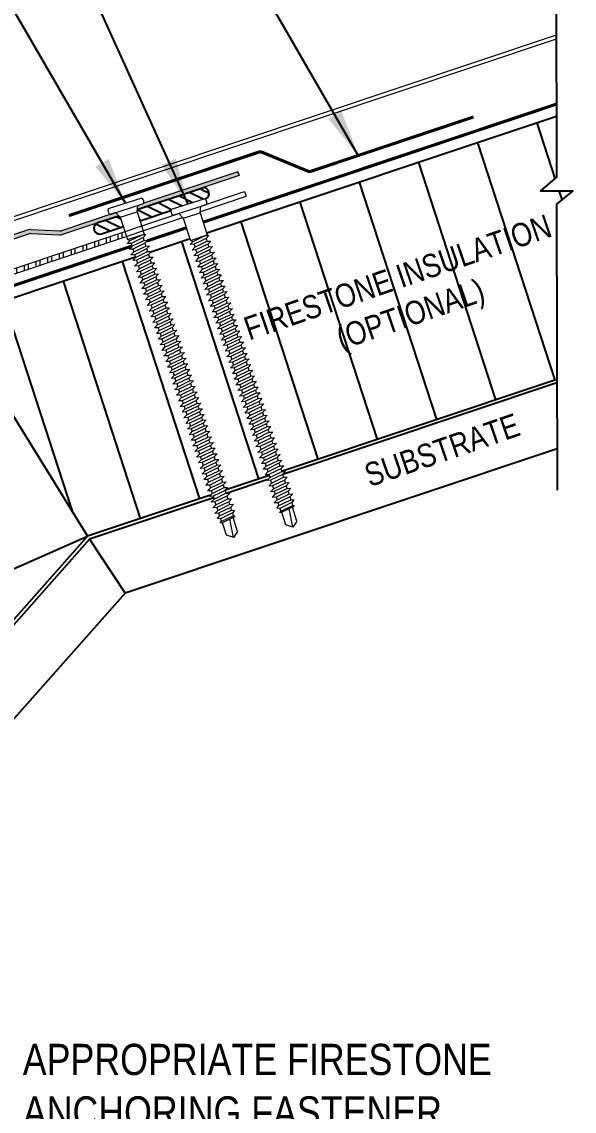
# Model space of a CAD drawing. Header units: inches. Extents: x 0 to 20, y 0 to 16.8.
# Drawn here: x 9.84 to 13.15, y 5.63 to 12.18 of the extents above; entities that cross this region are included whole.
import ezdxf
from ezdxf.enums import TextEntityAlignment as Align

# ---------------------------------------------------------------- set-up
doc = ezdxf.new("R2010")
doc.units = ezdxf.units.IN
doc.header["$MEASUREMENT"] = 0
doc.linetypes.add('HIDDEN', pattern=[0.375, 0.25, -0.125])
doc.layers.add('FSBP-ACCESSORY-FIRESTONE', color=7, linetype='CONTINUOUS', lineweight=9)
doc.layers.add('FSBP-TRIMS', color=7, linetype='CONTINUOUS', lineweight=9)
for name, color, linetype in [('FSBP-ANNO-NOTE', 7, 'CONTINUOUS'), ('FSBP-INSULATION', 7, 'CONTINUOUS'), ('FSBP-MEMBRANE', 7, 'CONTINUOUS'), ('FSBP-SEALANTS', 1, 'CONTINUOUS'), ('FSBP-SUBSTRATE-GENERIC', 9, 'CONTINUOUS'), ('FSBP-UNDERLAYMENT', 7, 'HIDDEN'), ('FSBP-WALL-CURB', 9, 'CONTINUOUS'), ('FSBP-WOOD', 7, 'CONTINUOUS')]:
    doc.layers.add(name, color=color, linetype=linetype)
doc.styles.add('FSBP_ARIAL_NAR', font='ARIALN.TTF')
doc.styles.add('TXT', font='simplex.shx')
doc.dimstyles.new('STANDARD$7', dxfattribs={"dimscale": 1.5, "dimtxt": 0.2, "dimasz": 0.1, "dimexe": 0.1, "dimexo": 0.125, "dimgap": 0.09, "dimtad": 0, "dimdec": 3, "dimzin": 4, "dimdsep": 46, "dimtxsty": 'TXT', "dimcen": 0.09, "dimadec": 0, "dimazin": 0, "dimtfac": 1, "dimtdec": 3, "dimtofl": 0, "dimtmove": 2, "dimatfit": 3, "dimfxl": 1, "dimtolj": 1, "dimtzin": 4, "dimarcsym": 0})

msp = doc.modelspace()

# ---------------------------------------------------------------- hatches: boundary and pattern name
at = {"layer": 'FSBP-INSULATION'}
h = msp.add_hatch(dxfattribs=at)
h.set_pattern_fill('ANSI31', color=256, scale=3, angle=63, style=0)
h.set_pattern_definition([(108, (-0.4742, -0.57086), (-0.356646, -0.115881), [])])
h.paths.add_polyline_path([(10.2308, 9.0868), (10.9693, 9.3339), (10.9787, 9.3439), (10.9733, 9.3608), (10.9506, 9.3595), (10.9678, 9.3776), (10.9624, 9.3945), (10.9397, 9.3933), (10.9569, 9.4114), (10.9514, 9.4283), (10.9288, 9.4271), (10.946, 9.4452), (10.9405, 9.4621), (10.9179, 9.4608), (10.9351, 9.479), (10.9296, 9.4959), (10.9069, 9.4946), (10.9242, 9.5128), (10.9187, 9.5297), (10.896, 9.5284), (10.9132, 9.5466), (10.9078, 9.5635), (10.8851, 9.5622), (10.9023, 9.5804), (10.8969, 9.5973), (10.8742, 9.596), (10.8914, 9.6142), (10.886, 9.6311), (10.8633, 9.6298), (10.8805, 9.648), (10.875, 9.6649), (10.8524, 9.6636), (10.8696, 9.6818), (10.8641, 9.6987), (10.8415, 9.6974), (10.8587, 9.7156), (10.8532, 9.7325), (10.8305, 9.7312), (10.8478, 9.7494), (10.8423, 9.7663), (10.8196, 9.765), (10.8369, 9.7832), (10.8314, 9.8001), (10.8087, 9.7988), (10.8259, 9.817), (10.8205, 9.8339), (10.7978, 9.8326), (10.815, 9.8508), (10.8096, 9.8677), (10.7869, 9.8664), (10.8041, 9.8846), (10.7987, 9.9015), (10.776, 9.9002), (10.7932, 9.9184), (10.7877, 9.9353), (10.7651, 9.934), (10.7823, 9.9522), (10.7768, 9.9691), (10.7542, 9.9678), (10.7714, 9.986), (10.7659, 10.0029), (10.7432, 10.0016), (10.7605, 10.0198), (10.755, 10.0366), (10.7323, 10.0354), (10.7495, 10.0535), (10.7441, 10.0704), (10.7214, 10.0692), (10.7386, 10.0873), (10.7332, 10.1042), (10.7105, 10.1029), (10.7277, 10.1211), (10.7223, 10.138), (10.6996, 10.1367), (10.7168, 10.1549), (10.7114, 10.1718), (10.6887, 10.1705), (10.7059, 10.1887), (10.7004, 10.2056), (10.6778, 10.2043), (10.695, 10.2225), (10.6895, 10.2394), (10.6669, 10.2381), (10.6826, 10.2548), (10.6769, 10.2724), (10.6543, 10.2711), (10.6715, 10.2893), (10.666, 10.3062), (10.6433, 10.3049), (10.6606, 10.3231), (10.6551, 10.34), (10.6324, 10.3387), (10.6497, 10.3569), (10.6442, 10.3738), (10.6215, 10.3725), (10.6387, 10.3907), (10.6333, 10.4076), (10.6106, 10.4063), (10.6278, 10.4245), (10.6224, 10.4414), (10.5997, 10.4401), (10.6169, 10.4583), (10.6115, 10.4752), (10.5888, 10.4739), (10.606, 10.4921), (10.6005, 10.509), (10.5779, 10.5077), (10.5951, 10.5259), (10.5896, 10.5428), (10.567, 10.5415), (10.5842, 10.5597), (10.5787, 10.5765), (10.556, 10.5753), (10.5733, 10.5934), (10.5678, 10.6103), (10.5451, 10.6091), (10.5623, 10.6272), (10.5569, 10.6441), (10.5342, 10.6428), (10.5514, 10.661), (10.546, 10.6779), (10.5233, 10.6766), (10.5405, 10.6948), (10.5351, 10.7117), (10.5124, 10.7104), (10.5296, 10.7286), (10.5242, 10.7455), (10.5015, 10.7442), (10.5187, 10.7624), (10.518, 10.7646), (9.421, 10.3976), (9.6336, 10.0733)])
h.paths.add_polyline_path([(10.8768, 9.9885), (10.8595, 9.9703), (10.865, 9.9534), (10.8877, 9.9547), (10.8705, 9.9365), (10.8759, 9.9196), (10.8986, 9.9209), (10.8814, 9.9027), (10.8868, 9.8858), (10.9095, 9.8871), (10.8923, 9.8689), (10.8977, 9.852), (10.9204, 9.8533), (10.9032, 9.8351), (10.9087, 9.8182), (10.9313, 9.8195), (10.9141, 9.8014), (10.9196, 9.7845), (10.9422, 9.7857), (10.925, 9.7676), (10.9305, 9.7507), (10.9532, 9.7519), (10.9359, 9.7338), (10.9414, 9.7169), (10.9641, 9.7182), (10.9468, 9.7), (10.9523, 9.6831), (10.975, 9.6844), (10.9578, 9.6662), (10.9632, 9.6493), (10.9859, 9.6506), (10.9687, 9.6324), (10.9741, 9.6155), (10.9968, 9.6168), (10.9796, 9.5986), (10.985, 9.5817), (11.0077, 9.583), (10.9905, 9.5648), (10.996, 9.5479), (11.0186, 9.5492), (11.0014, 9.531), (11.0069, 9.5141), (11.0295, 9.5154), (11.0123, 9.4972), (11.0178, 9.4803), (11.0405, 9.4816), (11.0232, 9.4634), (11.0287, 9.4465), (11.0514, 9.4478), (11.0342, 9.4296), (11.0396, 9.4127), (11.0623, 9.414), (11.0451, 9.3958), (11.0505, 9.3789), (11.0732, 9.3802), (11.0572, 9.3633), (11.3207, 9.4515), (11.3188, 9.4572), (11.2961, 9.4559), (11.3134, 9.4741), (11.3079, 9.491), (11.2852, 9.4897), (11.3024, 9.5079), (11.297, 9.5248), (11.2743, 9.5235), (11.2915, 9.5417), (11.2861, 9.5586), (11.2634, 9.5573), (11.2806, 9.5755), (11.2752, 9.5924), (11.2525, 9.5911), (11.2697, 9.6093), (11.2643, 9.6262), (11.2416, 9.6249), (11.2588, 9.6431), (11.2533, 9.66), (11.2307, 9.6587), (11.2479, 9.6769), (11.2424, 9.6938), (11.2198, 9.6925), (11.237, 9.7107), (11.2315, 9.7276), (11.2088, 9.7263), (11.2261, 9.7445), (11.2206, 9.7614), (11.1979, 9.7601), (11.2151, 9.7783), (11.2097, 9.7952), (11.187, 9.7939), (11.2042, 9.812), (11.1988, 9.8289), (11.1761, 9.8277), (11.1933, 9.8458), (11.1879, 9.8627), (11.1652, 9.8615), (11.1824, 9.8796), (11.1769, 9.8965), (11.1543, 9.8952), (11.1715, 9.9134), (11.166, 9.9303), (11.1434, 9.929), (11.1606, 9.9472), (11.1551, 9.9641), (11.1325, 9.9628), (11.1497, 9.981), (11.1442, 9.9979), (11.1215, 9.9966), (11.1388, 10.0148), (11.1333, 10.0317), (11.1106, 10.0304), (11.1278, 10.0486), (11.1224, 10.0655), (11.0997, 10.0642), (11.1169, 10.0824), (11.1115, 10.0993), (11.0888, 10.098), (11.106, 10.1162), (11.1006, 10.1331), (11.0779, 10.1318), (11.0951, 10.15), (11.0896, 10.1669), (11.067, 10.1656), (11.0842, 10.1838), (11.0787, 10.2007), (11.0561, 10.1994), (11.0733, 10.2176), (11.0678, 10.2345), (11.0451, 10.2332), (11.0609, 10.2499), (11.0552, 10.2675), (11.0326, 10.2662), (11.0498, 10.2844), (11.0443, 10.3013), (11.0216, 10.3), (11.0389, 10.3182), (11.0334, 10.3351), (11.0107, 10.3338), (11.0279, 10.3519), (11.0225, 10.3688), (10.9998, 10.3676), (11.017, 10.3857), (11.0116, 10.4026), (10.9889, 10.4014), (11.0061, 10.4195), (11.0007, 10.4364), (10.978, 10.4351), (10.9952, 10.4533), (10.9898, 10.4702), (10.9671, 10.4689), (10.9843, 10.4871), (10.9788, 10.504), (10.9562, 10.5027), (10.9734, 10.5209), (10.9679, 10.5378), (10.9453, 10.5365), (10.9625, 10.5547), (10.957, 10.5716), (10.9343, 10.5703), (10.9516, 10.5885), (10.9461, 10.6054), (10.9234, 10.6041), (10.9406, 10.6223), (10.9352, 10.6392), (10.9125, 10.6379), (10.9297, 10.6561), (10.9243, 10.673), (10.9016, 10.6717), (10.9188, 10.6899), (10.9134, 10.7068), (10.8907, 10.7055), (10.9079, 10.7237), (10.9024, 10.7406), (10.8798, 10.7393), (10.897, 10.7575), (10.8915, 10.7744), (10.8689, 10.7731), (10.8861, 10.7913), (10.8806, 10.8082), (10.8579, 10.8069), (10.8752, 10.8251), (10.8697, 10.842), (10.847, 10.8407), (10.8643, 10.8589), (10.8482, 10.8656), (10.8455, 10.8742), (10.61, 10.7954), (10.596, 10.7806), (10.6014, 10.7637), (10.6241, 10.765), (10.6069, 10.7468), (10.6123, 10.7299), (10.635, 10.7312), (10.6178, 10.713), (10.6232, 10.6961), (10.6459, 10.6974), (10.6287, 10.6792), (10.6342, 10.6623), (10.6568, 10.6636), (10.6396, 10.6454), (10.6451, 10.6285), (10.6677, 10.6298), (10.6505, 10.6116), (10.656, 10.5947), (10.6787, 10.596), (10.6614, 10.5778), (10.6669, 10.5609), (10.6896, 10.5622), (10.6723, 10.544), (10.6778, 10.5271), (10.7005, 10.5284), (10.6833, 10.5102), (10.6887, 10.4933), (10.7114, 10.4946), (10.6942, 10.4764), (10.6996, 10.4595), (10.7223, 10.4608), (10.7051, 10.4426), (10.7105, 10.4257), (10.7332, 10.427), (10.716, 10.4088), (10.7215, 10.3919), (10.7441, 10.3932), (10.7269, 10.375), (10.7324, 10.3581), (10.755, 10.3594), (10.7378, 10.3413), (10.7433, 10.3244), (10.766, 10.3256), (10.7487, 10.3075), (10.754, 10.2913), (10.7785, 10.2927), (10.7613, 10.2745), (10.7668, 10.2576), (10.7895, 10.2589), (10.7722, 10.2407), (10.7777, 10.2238), (10.8004, 10.2251), (10.7832, 10.2069), (10.7886, 10.19), (10.8113, 10.1913), (10.7941, 10.1731), (10.7995, 10.1562), (10.8222, 10.1575), (10.805, 10.1393), (10.8104, 10.1224), (10.8331, 10.1237), (10.8159, 10.1055), (10.8213, 10.0886), (10.844, 10.0899), (10.8268, 10.0717), (10.8323, 10.0548), (10.8549, 10.0561), (10.8377, 10.0379), (10.8432, 10.021), (10.8658, 10.0223), (10.8486, 10.0041), (10.8541, 9.9872)])
h.paths.add_polyline_path([(13.0486, 10.0296), (13.047, 11.083), (13.1443, 11.164), (12.9494, 11.1636), (13.0467, 11.2445), (13.046, 11.6105), (10.9455, 10.9077), (10.9497, 10.8947), (10.9587, 10.8952), (10.9415, 10.877), (10.947, 10.8601), (10.9696, 10.8614), (10.9524, 10.8432), (10.9579, 10.8263), (10.9806, 10.8276), (10.9633, 10.8094), (10.9688, 10.7925), (10.9915, 10.7938), (10.9742, 10.7756), (10.9797, 10.7588), (11.0024, 10.76), (10.9852, 10.7419), (10.9906, 10.725), (11.0133, 10.7262), (10.9961, 10.7081), (11.0015, 10.6912), (11.0242, 10.6925), (11.007, 10.6743), (11.0124, 10.6574), (11.0351, 10.6587), (11.0179, 10.6405), (11.0234, 10.6236), (11.046, 10.6249), (11.0288, 10.6067), (11.0343, 10.5898), (11.0569, 10.5911), (11.0397, 10.5729), (11.0452, 10.556), (11.0679, 10.5573), (11.0506, 10.5391), (11.0561, 10.5222), (11.0788, 10.5235), (11.0616, 10.5053), (11.067, 10.4884), (11.0897, 10.4897), (11.0725, 10.4715), (11.0779, 10.4546), (11.1006, 10.4559), (11.0834, 10.4377), (11.0888, 10.4208), (11.1115, 10.4221), (11.0943, 10.4039), (11.0997, 10.387), (11.1224, 10.3883), (11.1052, 10.3701), (11.1107, 10.3532), (11.1333, 10.3545), (11.1161, 10.3363), (11.1216, 10.3194), (11.1442, 10.3207), (11.127, 10.3025), (11.1323, 10.2863), (11.1568, 10.2877), (11.1396, 10.2695), (11.1451, 10.2526), (11.1678, 10.2539), (11.1505, 10.2358), (11.156, 10.2189), (11.1787, 10.2201), (11.1614, 10.202), (11.1669, 10.1851), (11.1896, 10.1863), (11.1724, 10.1682), (11.1778, 10.1513), (11.2005, 10.1526), (11.1833, 10.1344), (11.1887, 10.1175), (11.2114, 10.1188), (11.1942, 10.1006), (11.1996, 10.0837), (11.2223, 10.085), (11.2051, 10.0668), (11.2106, 10.0499), (11.2332, 10.0512), (11.216, 10.033), (11.2215, 10.0161), (11.2441, 10.0174), (11.2269, 9.9992), (11.2324, 9.9823), (11.2551, 9.9836), (11.2378, 9.9654), (11.2433, 9.9485), (11.266, 9.9498), (11.2488, 9.9316), (11.2542, 9.9147), (11.2769, 9.916), (11.2597, 9.8978), (11.2651, 9.8809), (11.2878, 9.8822), (11.2706, 9.864), (11.276, 9.8471), (11.2987, 9.8484), (11.2815, 9.8302), (11.2869, 9.8133), (11.3096, 9.8146), (11.2924, 9.7964), (11.2979, 9.7795), (11.3205, 9.7808), (11.3033, 9.7626), (11.3088, 9.7457), (11.3314, 9.747), (11.3142, 9.7288), (11.3197, 9.7119), (11.3424, 9.7132), (11.3251, 9.695), (11.3306, 9.6781), (11.3533, 9.6794), (11.3361, 9.6612), (11.3415, 9.6443), (11.3642, 9.6456), (11.347, 9.6274), (11.3524, 9.6105), (11.3751, 9.6118), (11.3579, 9.5936), (11.3633, 9.5768), (11.386, 9.578), (11.3688, 9.5599), (11.3743, 9.543), (11.3969, 9.5442), (11.3797, 9.5261), (11.3852, 9.5092), (11.4078, 9.5105), (11.3906, 9.4923), (11.3957, 9.4766)])
h.paths.add_polyline_path([(11.1233, 10.4222), (12.9923, 11.0657), (13.1523, 10.6008), (11.2834, 9.9573)], flags=9)
at = {"layer": 'FSBP-SEALANTS'}
h = msp.add_hatch(dxfattribs=at)
h.set_pattern_fill('ANSI31', color=256, scale=0.375, angle=108.5, style=0)
h.set_pattern_definition([(153.5, (-4.809247, 6.91206), (-0.02091552, -0.04195005), [])])
edge = h.paths.add_edge_path()
edge.add_line((10.4454, 10.949), (10.4231, 11.0157))
edge.add_line((10.4231, 11.0157), (10.2922, 10.9719))
edge.add_arc((10.3034, 10.9385), 0.0352, 108.5, 288.5)
edge.add_line((10.3145, 10.9052), (10.4454, 10.949))
edge = h.paths.add_edge_path()
edge.add_arc((10.7566, 11.0404), 0.0267, 157.35563, 171.6192)
edge.add_line((10.7302, 11.0443), (10.5455, 10.9825))
edge.add_line((10.5455, 10.9825), (10.5231, 11.0491))
edge.add_line((10.5231, 11.0491), (10.9146, 11.1801))
edge.add_arc((10.9257, 11.1468), 0.0352, -70.85499, 108.5, ccw=False)
edge.add_arc((10.9185, 11.0945), 0.0267, 45.38616, 59.64437)
edge.add_line((10.932, 11.1176), (10.732, 11.0507))
at = {"layer": 'FSBP-TRIMS'}
h = msp.add_hatch(color=256, dxfattribs=at)
h.paths.add_polyline_path([(10.5324, 11.0769), (10.5287, 11.051), (11.1409, 11.2558), (11.1335, 11.2781)])
edge = h.paths.add_edge_path()
edge.add_line((10.4176, 11.0138), (10.399, 11.0323))
edge.add_line((10.399, 11.0323), (10.0729, 10.9232))
edge.add_arc((10.0654, 10.9454), 0.0234, 267.2728, 288.5, ccw=False)
edge.add_line((10.0643, 10.922), (9.8916, 10.9302))
edge.add_arc((9.8894, 10.8834), 0.0469, 87.2728, 108.5)
edge.add_line((9.8745, 10.9279), (8.9904, 10.6321))
edge.add_line((8.9904, 10.6321), (8.9979, 10.6098))
edge.add_line((8.9979, 10.6098), (9.8819, 10.9056))
edge.add_arc((9.8894, 10.8834), 0.0234, 87.2728, 108.5, ccw=False)
edge.add_line((9.8905, 10.9068), (10.0632, 10.8986))
edge.add_arc((10.0654, 10.9454), 0.0469, 267.2728, 288.5)
edge.add_line((10.0803, 10.901), (10.4176, 11.0138))
h = msp.add_hatch(dxfattribs=at)
h.set_pattern_fill('ANSI32', color=256, scale=0.1875, angle=45, style=0)
h.set_pattern_definition([(90, (3.45323, -15.041226), (-0.0703125, 1e-17), []), (90, (3.47667, -15.01779), (-0.0703125, 1e-17), [])])
h.paths.add_polyline_path([(10.4652, 10.8898), (10.4553, 10.9194), (6.9184, 9.7332, 0.131481), (6.8915, 9.7154), (5.2847, 7.8991, 1), (5.4017, 7.7956), (6.0229, 8.4977), (5.9995, 8.5185), (5.3783, 7.8163, -1), (5.3081, 7.8784), (6.9204, 9.7009)])

# ---------------------------------------------------------------- linework, layer by layer
at = {"layer": 'FSBP-ACCESSORY-FIRESTONE'}
for p, q in [((11.1335, 11.2781), (11.1409, 11.2558)), ((10.5271, 11.0367), (10.533, 11.0756)), ((10.9054, 11.0318), (10.9113, 11.0707)), ((10.3992, 11.0324), (10.4267, 11.0043)), ((10.4267, 11.0043), (10.5271, 11.0367)), ((10.4267, 11.0043), (10.4699, 10.8705)), ((10.5271, 11.0367), (10.5703, 10.9029)), ((10.7775, 11.0274), (10.805, 10.9994)), ((10.805, 10.9994), (10.9054, 11.0318)), ((10.9054, 11.0318), (10.9486, 10.898)), ((10.805, 10.9994), (10.8482, 10.8656)), ((9.8745, 10.9279), (8.9904, 10.6321)), ((9.8819, 10.9056), (8.9979, 10.6098)), ((10.4699, 10.8705), (10.486, 10.8638)), ((10.5632, 10.882), (10.5687, 10.8651)), ((10.9415, 10.877), (10.947, 10.8601)), ((10.4914, 10.8469), (10.4969, 10.83)), ((10.5023, 10.8131), (10.5078, 10.7962)), ((10.5741, 10.8482), (10.5796, 10.8313)), ((10.585, 10.8144), (10.5905, 10.7975)), ((10.8482, 10.8656), (10.8643, 10.8589)), ((10.8697, 10.842), (10.8752, 10.8251)), ((10.8806, 10.8082), (10.8861, 10.7913)), ((10.9524, 10.8432), (10.9579, 10.8263)), ((10.9633, 10.8094), (10.9688, 10.7925)), ((10.5132, 10.7793), (10.5187, 10.7624)), ((10.5242, 10.7455), (10.5296, 10.7286)), ((10.596, 10.7806), (10.6014, 10.7637)), ((10.6069, 10.7468), (10.6123, 10.7299)), ((10.8915, 10.7744), (10.897, 10.7575)), ((10.9024, 10.7406), (10.9079, 10.7237)), ((10.9742, 10.7756), (10.9797, 10.7588)), ((10.9852, 10.7419), (10.9906, 10.725)), ((10.5351, 10.7117), (10.5405, 10.6948)), ((10.546, 10.6779), (10.5514, 10.661)), ((10.546, 10.6779), (10.5514, 10.661)), ((10.6178, 10.713), (10.6232, 10.6961)), ((10.6178, 10.713), (10.6232, 10.6961)), ((10.6287, 10.6792), (10.6342, 10.6623)), ((10.9134, 10.7068), (10.9188, 10.6899)), ((10.9961, 10.7081), (11.0015, 10.6912)), ((10.9961, 10.7081), (11.0015, 10.6912)), ((11.007, 10.6743), (11.0124, 10.6574)), ((10.5569, 10.6441), (10.5623, 10.6272)), ((10.5678, 10.6103), (10.5733, 10.5934)), ((10.6396, 10.6454), (10.6451, 10.6285)), ((10.6505, 10.6116), (10.656, 10.5947)), ((10.9243, 10.673), (10.9297, 10.6561)), ((10.9243, 10.673), (10.9297, 10.6561)), ((10.9352, 10.6392), (10.9406, 10.6223)), ((11.0179, 10.6405), (11.0234, 10.6236)), ((10.5787, 10.5765), (10.5842, 10.5597)), ((10.6614, 10.5778), (10.6669, 10.5609)), ((10.6723, 10.544), (10.6778, 10.5271)), ((10.9461, 10.6054), (10.9516, 10.5885)), ((10.957, 10.5716), (10.9625, 10.5547)), ((11.0288, 10.6067), (11.0343, 10.5898)), ((11.0397, 10.5729), (11.0452, 10.556)), ((10.5896, 10.5428), (10.5951, 10.5259)), ((10.6005, 10.509), (10.606, 10.4921)), ((10.6833, 10.5102), (10.6887, 10.4933)), ((10.9679, 10.5378), (10.9734, 10.5209)), ((10.9788, 10.504), (10.9843, 10.4871)), ((11.0506, 10.5391), (11.0561, 10.5222)), ((11.0616, 10.5053), (11.067, 10.4884)), ((10.6115, 10.4752), (10.6169, 10.4583)), ((10.6224, 10.4414), (10.6278, 10.4245)), ((10.6942, 10.4764), (10.6996, 10.4595)), ((10.7051, 10.4426), (10.7105, 10.4257)), ((10.9898, 10.4702), (10.9952, 10.4533)), ((11.0007, 10.4364), (11.0061, 10.4195)), ((11.0725, 10.4715), (11.0779, 10.4546)), ((11.0834, 10.4377), (11.0888, 10.4208)), ((10.6333, 10.4076), (10.6387, 10.3907)), ((10.6442, 10.3738), (10.6497, 10.3569)), ((10.716, 10.4088), (10.7215, 10.3919)), ((10.7269, 10.375), (10.7324, 10.3581)), ((11.0116, 10.4026), (11.017, 10.3857)), ((11.0225, 10.3688), (11.0279, 10.3519)), ((11.0943, 10.4039), (11.0997, 10.387)), ((11.1052, 10.3701), (11.1107, 10.3532)), ((10.6551, 10.34), (10.6606, 10.3231)), ((10.666, 10.3062), (10.6715, 10.2893)), ((10.7378, 10.3413), (10.7433, 10.3244)), ((10.7487, 10.3075), (10.7542, 10.2906)), ((11.0334, 10.3351), (11.0389, 10.3182)), ((11.0443, 10.3013), (11.0498, 10.2844)), ((11.1161, 10.3363), (11.1216, 10.3194)), ((11.127, 10.3025), (11.1325, 10.2856)), ((10.6769, 10.2724), (10.6824, 10.2555)), ((10.6895, 10.2394), (10.695, 10.2225)), ((10.7613, 10.2745), (10.7668, 10.2576)), ((10.7722, 10.2407), (10.7777, 10.2238)), ((11.0552, 10.2675), (11.0607, 10.2506)), ((11.0678, 10.2345), (11.0733, 10.2176)), ((11.1396, 10.2695), (11.1451, 10.2526)), ((11.1505, 10.2358), (11.156, 10.2189)), ((10.7004, 10.2056), (10.7059, 10.1887)), ((10.7114, 10.1718), (10.7168, 10.1549)), ((10.7832, 10.2069), (10.7886, 10.19)), ((10.7941, 10.1731), (10.7995, 10.1562)), ((11.0787, 10.2007), (11.0842, 10.1838)), ((11.0896, 10.1669), (11.0951, 10.15)), ((11.1614, 10.202), (11.1669, 10.1851)), ((11.1724, 10.1682), (11.1778, 10.1513)), ((10.7223, 10.138), (10.7277, 10.1211)), ((10.7332, 10.1042), (10.7386, 10.0873)), ((10.805, 10.1393), (10.8104, 10.1224)), ((10.8159, 10.1055), (10.8213, 10.0886)), ((11.1006, 10.1331), (11.106, 10.1162)), ((11.1115, 10.0993), (11.1169, 10.0824)), ((11.1833, 10.1344), (11.1887, 10.1175)), ((11.1942, 10.1006), (11.1996, 10.0837)), ((10.7441, 10.0704), (10.7495, 10.0535)), ((10.755, 10.0366), (10.7605, 10.0198)), ((10.8268, 10.0717), (10.8323, 10.0548)), ((10.8377, 10.0379), (10.8432, 10.021)), ((11.1224, 10.0655), (11.1278, 10.0486)), ((11.1333, 10.0317), (11.1388, 10.0148)), ((11.2051, 10.0668), (11.2106, 10.0499)), ((11.216, 10.033), (11.2215, 10.0161)), ((10.7659, 10.0029), (10.7714, 9.986)), ((10.7768, 9.9691), (10.7823, 9.9522)), ((10.8486, 10.0041), (10.8541, 9.9872)), ((10.8595, 9.9703), (10.865, 9.9534)), ((11.1442, 9.9979), (11.1497, 9.981)), ((11.1551, 9.9641), (11.1606, 9.9472)), ((11.2269, 9.9992), (11.2324, 9.9823)), ((11.2378, 9.9654), (11.2433, 9.9485)), ((10.7877, 9.9353), (10.7932, 9.9184)), ((10.7987, 9.9015), (10.8041, 9.8846)), ((10.8705, 9.9365), (10.8759, 9.9196)), ((10.8814, 9.9027), (10.8868, 9.8858)), ((11.166, 9.9303), (11.1715, 9.9134)), ((11.1769, 9.8965), (11.1824, 9.8796)), ((11.2488, 9.9316), (11.2542, 9.9147)), ((11.2597, 9.8978), (11.2651, 9.8809)), ((10.8096, 9.8677), (10.815, 9.8508)), ((10.8205, 9.8339), (10.8259, 9.817)), ((10.8923, 9.8689), (10.8977, 9.852)), ((10.9032, 9.8351), (10.9087, 9.8182)), ((11.1879, 9.8627), (11.1933, 9.8458)), ((11.1988, 9.8289), (11.2042, 9.812)), ((11.2706, 9.864), (11.276, 9.8471)), ((11.2815, 9.8302), (11.2869, 9.8133)), ((10.8314, 9.8001), (10.8369, 9.7832)), ((10.8423, 9.7663), (10.8478, 9.7494)), ((10.9141, 9.8014), (10.9196, 9.7845)), ((10.925, 9.7676), (10.9305, 9.7507)), ((11.2097, 9.7952), (11.2151, 9.7783)), ((11.2206, 9.7614), (11.2261, 9.7445)), ((11.2924, 9.7964), (11.2979, 9.7795)), ((11.3033, 9.7626), (11.3088, 9.7457)), ((10.8532, 9.7325), (10.8587, 9.7156)), ((10.8641, 9.6987), (10.8696, 9.6818)), ((10.9359, 9.7338), (10.9414, 9.7169)), ((10.9468, 9.7), (10.9523, 9.6831)), ((11.2315, 9.7276), (11.237, 9.7107)), ((11.2424, 9.6938), (11.2479, 9.6769)), ((11.3142, 9.7288), (11.3197, 9.7119)), ((11.3251, 9.695), (11.3306, 9.6781)), ((10.875, 9.6649), (10.8805, 9.648)), ((10.886, 9.6311), (10.8914, 9.6142)), ((10.9578, 9.6662), (10.9632, 9.6493)), ((10.9687, 9.6324), (10.9741, 9.6155)), ((11.2533, 9.66), (11.2588, 9.6431)), ((11.3361, 9.6612), (11.3415, 9.6443)), ((11.347, 9.6274), (11.3524, 9.6105)), ((10.8969, 9.5973), (10.9023, 9.5804)), ((10.9078, 9.5635), (10.9132, 9.5466)), ((10.9796, 9.5986), (10.985, 9.5817)), ((10.9905, 9.5648), (10.996, 9.5479)), ((11.2643, 9.6262), (11.2697, 9.6093)), ((11.2752, 9.5924), (11.2806, 9.5755)), ((11.3579, 9.5936), (11.3633, 9.5768)), ((10.9187, 9.5297), (10.9242, 9.5128)), ((10.9296, 9.4959), (10.9351, 9.479)), ((11.0014, 9.531), (11.0069, 9.5141)), ((11.0123, 9.4972), (11.0178, 9.4803)), ((11.2861, 9.5586), (11.2915, 9.5417)), ((11.297, 9.5248), (11.3024, 9.5079)), ((11.3688, 9.5599), (11.3743, 9.543)), ((11.3797, 9.5261), (11.3852, 9.5092)), ((10.9405, 9.4621), (10.946, 9.4452)), ((11.0232, 9.4634), (11.0287, 9.4465)), ((11.3079, 9.491), (11.3134, 9.4741)), ((11.3188, 9.4572), (11.3243, 9.4403)), ((11.3906, 9.4923), (11.3961, 9.4754)), ((11.4015, 9.4585), (11.407, 9.4416)), ((10.9514, 9.4283), (10.9569, 9.4114)), ((10.9624, 9.3945), (10.9678, 9.3776)), ((11.0342, 9.4296), (11.0396, 9.4127)), ((11.0451, 9.3958), (11.0505, 9.3789)), ((11.3297, 9.4234), (11.3352, 9.4065)), ((11.3406, 9.3896), (11.3461, 9.3727)), ((11.4124, 9.4247), (11.4179, 9.4078)), ((11.4234, 9.3909), (11.4288, 9.374)), ((10.9733, 9.3608), (10.9787, 9.3439)), ((10.9842, 9.327), (10.9896, 9.3101)), ((11.056, 9.362), (11.0614, 9.3451)), ((11.0669, 9.3282), (11.0723, 9.3113)), ((11.3516, 9.3558), (11.357, 9.3389)), ((11.3625, 9.322), (11.3679, 9.3051)), ((11.4343, 9.3571), (11.4397, 9.3402)), ((11.4452, 9.3233), (11.4506, 9.3064)), ((10.9951, 9.2932), (11.0005, 9.2763)), ((11.006, 9.2594), (11.0115, 9.2425)), ((11.0778, 9.2944), (11.0833, 9.2775)), ((11.0887, 9.2606), (11.0942, 9.2437)), ((11.3734, 9.2882), (11.3788, 9.2713)), ((11.3843, 9.2544), (11.3898, 9.2375)), ((11.4624, 9.1412), (11.4409, 9.2528)), ((11.4561, 9.2895), (11.4616, 9.2726)), ((11.4878, 9.1771), (11.4603, 9.2622)), ((11.0169, 9.2256), (11.0224, 9.2087)), ((11.0278, 9.1918), (11.0333, 9.1749)), ((11.0644, 9.0929), (11.04, 9.1684)), ((11.1059, 9.0786), (11.0845, 9.1901)), ((11.0996, 9.2268), (11.1051, 9.2099)), ((11.1313, 9.1145), (11.1038, 9.1995)), ((11.4209, 9.1555), (11.3965, 9.231)), ((11.4878, 9.1771), (11.4624, 9.1412)), ((11.1313, 9.1145), (11.1059, 9.0786)), ((11.4624, 9.1412), (11.4209, 9.1555)), ((11.1059, 9.0786), (11.0644, 9.0929))]:
    msp.add_line(p, q, dxfattribs=at)
for points in [[(10.5665, 11.0864, 0.375321), (10.5557, 11.1199), (10.5557, 11.1199), (10.3549, 11.055), (10.3549, 11.055, 0.375321), (10.3657, 11.0216)], [(10.9448, 11.0815, 0.375321), (10.934, 11.1149), (10.934, 11.1149), (10.7332, 11.0501), (10.7332, 11.0501, 0.375321), (10.744, 11.0166)]]:
    msp.add_lwpolyline(points, format="xyb", close=True, dxfattribs=at)
for points in [[(10.4687, 10.8456), (10.486, 10.8638), (10.5578, 10.8989), (10.5804, 10.9002), (10.5632, 10.882), (10.4914, 10.8469)], [(10.847, 10.8407), (10.8643, 10.8589), (10.9361, 10.8939), (10.9587, 10.8952), (10.9415, 10.877), (10.8697, 10.842)], [(10.4797, 10.8118), (10.4969, 10.83), (10.5687, 10.8651), (10.5913, 10.8664), (10.5741, 10.8482), (10.5023, 10.8131)], [(10.4906, 10.778), (10.5078, 10.7962), (10.5796, 10.8313), (10.6023, 10.8326), (10.585, 10.8144), (10.5132, 10.7793)], [(10.8579, 10.8069), (10.8752, 10.8251), (10.947, 10.8601), (10.9696, 10.8614), (10.9524, 10.8432), (10.8806, 10.8082)], [(10.8689, 10.7731), (10.8861, 10.7913), (10.9579, 10.8263), (10.9806, 10.8276), (10.9633, 10.8094), (10.8915, 10.7744)], [(10.5015, 10.7442), (10.5187, 10.7624), (10.5905, 10.7975), (10.6132, 10.7988), (10.596, 10.7806), (10.5242, 10.7455)], [(10.5124, 10.7104), (10.5296, 10.7286), (10.6014, 10.7637), (10.6241, 10.765), (10.6069, 10.7468), (10.5351, 10.7117)], [(10.8798, 10.7393), (10.897, 10.7575), (10.9688, 10.7925), (10.9915, 10.7938), (10.9742, 10.7756), (10.9024, 10.7406)], [(10.8907, 10.7055), (10.9079, 10.7237), (10.9797, 10.7588), (11.0024, 10.76), (10.9852, 10.7419), (10.9134, 10.7068)], [(10.5233, 10.6766), (10.5405, 10.6948), (10.6123, 10.7299), (10.635, 10.7312), (10.6178, 10.713), (10.546, 10.6779)], [(10.5233, 10.6766), (10.5405, 10.6948), (10.6123, 10.7299), (10.635, 10.7312), (10.6178, 10.713), (10.546, 10.6779)], [(10.5342, 10.6428), (10.5514, 10.661), (10.6232, 10.6961), (10.6459, 10.6974), (10.6287, 10.6792), (10.5569, 10.6441)], [(10.9016, 10.6717), (10.9188, 10.6899), (10.9906, 10.725), (11.0133, 10.7262), (10.9961, 10.7081), (10.9243, 10.673)], [(10.9016, 10.6717), (10.9188, 10.6899), (10.9906, 10.725), (11.0133, 10.7262), (10.9961, 10.7081), (10.9243, 10.673)], [(10.9125, 10.6379), (10.9297, 10.6561), (11.0015, 10.6912), (11.0242, 10.6925), (11.007, 10.6743), (10.9352, 10.6392)], [(10.5451, 10.6091), (10.5623, 10.6272), (10.6342, 10.6623), (10.6568, 10.6636), (10.6396, 10.6454), (10.5678, 10.6103)], [(10.556, 10.5753), (10.5733, 10.5934), (10.6451, 10.6285), (10.6677, 10.6298), (10.6505, 10.6116), (10.5787, 10.5765)], [(10.9234, 10.6041), (10.9406, 10.6223), (11.0124, 10.6574), (11.0351, 10.6587), (11.0179, 10.6405), (10.9461, 10.6054)], [(10.9343, 10.5703), (10.9516, 10.5885), (11.0234, 10.6236), (11.046, 10.6249), (11.0288, 10.6067), (10.957, 10.5716)], [(10.567, 10.5415), (10.5842, 10.5597), (10.656, 10.5947), (10.6787, 10.596), (10.6614, 10.5778), (10.5896, 10.5428)], [(10.5779, 10.5077), (10.5951, 10.5259), (10.6669, 10.5609), (10.6896, 10.5622), (10.6723, 10.544), (10.6005, 10.509)], [(10.9453, 10.5365), (10.9625, 10.5547), (11.0343, 10.5898), (11.0569, 10.5911), (11.0397, 10.5729), (10.9679, 10.5378)], [(10.9562, 10.5027), (10.9734, 10.5209), (11.0452, 10.556), (11.0679, 10.5573), (11.0506, 10.5391), (10.9788, 10.504)], [(10.5888, 10.4739), (10.606, 10.4921), (10.6778, 10.5271), (10.7005, 10.5284), (10.6833, 10.5102), (10.6115, 10.4752)], [(10.5997, 10.4401), (10.6169, 10.4583), (10.6887, 10.4933), (10.7114, 10.4946), (10.6942, 10.4764), (10.6224, 10.4414)], [(10.9671, 10.4689), (10.9843, 10.4871), (11.0561, 10.5222), (11.0788, 10.5235), (11.0616, 10.5053), (10.9898, 10.4702)], [(10.978, 10.4351), (10.9952, 10.4533), (11.067, 10.4884), (11.0897, 10.4897), (11.0725, 10.4715), (11.0007, 10.4364)], [(10.6106, 10.4063), (10.6278, 10.4245), (10.6996, 10.4595), (10.7223, 10.4608), (10.7051, 10.4426), (10.6333, 10.4076)], [(10.6215, 10.3725), (10.6387, 10.3907), (10.7105, 10.4257), (10.7332, 10.427), (10.716, 10.4088), (10.6442, 10.3738)], [(10.9889, 10.4014), (11.0061, 10.4195), (11.0779, 10.4546), (11.1006, 10.4559), (11.0834, 10.4377), (11.0116, 10.4026)], [(10.9998, 10.3676), (11.017, 10.3857), (11.0888, 10.4208), (11.1115, 10.4221), (11.0943, 10.4039), (11.0225, 10.3688)], [(10.6324, 10.3387), (10.6497, 10.3569), (10.7215, 10.3919), (10.7441, 10.3932), (10.7269, 10.375), (10.6551, 10.34)], [(10.6433, 10.3049), (10.6606, 10.3231), (10.7324, 10.3581), (10.755, 10.3594), (10.7378, 10.3413), (10.666, 10.3062)], [(11.0107, 10.3338), (11.0279, 10.3519), (11.0997, 10.387), (11.1224, 10.3883), (11.1052, 10.3701), (11.0334, 10.3351)], [(11.0216, 10.3), (11.0389, 10.3182), (11.1107, 10.3532), (11.1333, 10.3545), (11.1161, 10.3363), (11.0443, 10.3013)], [(10.6543, 10.2711), (10.6715, 10.2893), (10.7433, 10.3244), (10.766, 10.3256), (10.7487, 10.3075), (10.6769, 10.2724)], [(10.6669, 10.2381), (10.6841, 10.2563), (10.7559, 10.2914), (10.7785, 10.2927), (10.7613, 10.2745), (10.6895, 10.2394)], [(11.0326, 10.2662), (11.0498, 10.2844), (11.1216, 10.3194), (11.1442, 10.3207), (11.127, 10.3025), (11.0552, 10.2675)], [(11.0451, 10.2332), (11.0624, 10.2514), (11.1342, 10.2864), (11.1568, 10.2877), (11.1396, 10.2695), (11.0678, 10.2345)], [(10.6778, 10.2043), (10.695, 10.2225), (10.7668, 10.2576), (10.7895, 10.2589), (10.7722, 10.2407), (10.7004, 10.2056)], [(10.6887, 10.1705), (10.7059, 10.1887), (10.7777, 10.2238), (10.8004, 10.2251), (10.7832, 10.2069), (10.7114, 10.1718)], [(11.0561, 10.1994), (11.0733, 10.2176), (11.1451, 10.2526), (11.1678, 10.2539), (11.1505, 10.2358), (11.0787, 10.2007)], [(11.067, 10.1656), (11.0842, 10.1838), (11.156, 10.2189), (11.1787, 10.2201), (11.1614, 10.202), (11.0896, 10.1669)], [(10.6996, 10.1367), (10.7168, 10.1549), (10.7886, 10.19), (10.8113, 10.1913), (10.7941, 10.1731), (10.7223, 10.138)], [(10.7105, 10.1029), (10.7277, 10.1211), (10.7995, 10.1562), (10.8222, 10.1575), (10.805, 10.1393), (10.7332, 10.1042)], [(11.0779, 10.1318), (11.0951, 10.15), (11.1669, 10.1851), (11.1896, 10.1863), (11.1724, 10.1682), (11.1006, 10.1331)], [(11.0888, 10.098), (11.106, 10.1162), (11.1778, 10.1513), (11.2005, 10.1526), (11.1833, 10.1344), (11.1115, 10.0993)], [(10.7214, 10.0692), (10.7386, 10.0873), (10.8104, 10.1224), (10.8331, 10.1237), (10.8159, 10.1055), (10.7441, 10.0704)], [(10.7323, 10.0354), (10.7495, 10.0535), (10.8213, 10.0886), (10.844, 10.0899), (10.8268, 10.0717), (10.755, 10.0366)], [(11.0997, 10.0642), (11.1169, 10.0824), (11.1887, 10.1175), (11.2114, 10.1188), (11.1942, 10.1006), (11.1224, 10.0655)], [(11.1106, 10.0304), (11.1278, 10.0486), (11.1996, 10.0837), (11.2223, 10.085), (11.2051, 10.0668), (11.1333, 10.0317)], [(10.7432, 10.0016), (10.7605, 10.0198), (10.8323, 10.0548), (10.8549, 10.0561), (10.8377, 10.0379), (10.7659, 10.0029)], [(10.7542, 9.9678), (10.7714, 9.986), (10.8432, 10.021), (10.8658, 10.0223), (10.8486, 10.0041), (10.7768, 9.9691)], [(11.1215, 9.9966), (11.1388, 10.0148), (11.2106, 10.0499), (11.2332, 10.0512), (11.216, 10.033), (11.1442, 9.9979)], [(10.7651, 9.934), (10.7823, 9.9522), (10.8541, 9.9872), (10.8768, 9.9885), (10.8595, 9.9703), (10.7877, 9.9353)], [(10.776, 9.9002), (10.7932, 9.9184), (10.865, 9.9534), (10.8877, 9.9547), (10.8705, 9.9365), (10.7987, 9.9015)], [(11.1325, 9.9628), (11.1497, 9.981), (11.2215, 10.0161), (11.2441, 10.0174), (11.2269, 9.9992), (11.1551, 9.9641)], [(11.1434, 9.929), (11.1606, 9.9472), (11.2324, 9.9823), (11.2551, 9.9836), (11.2378, 9.9654), (11.166, 9.9303)], [(10.7869, 9.8664), (10.8041, 9.8846), (10.8759, 9.9196), (10.8986, 9.9209), (10.8814, 9.9027), (10.8096, 9.8677)], [(11.1543, 9.8952), (11.1715, 9.9134), (11.2433, 9.9485), (11.266, 9.9498), (11.2488, 9.9316), (11.1769, 9.8965)], [(11.1652, 9.8615), (11.1824, 9.8796), (11.2542, 9.9147), (11.2769, 9.916), (11.2597, 9.8978), (11.1879, 9.8627)], [(10.7978, 9.8326), (10.815, 9.8508), (10.8868, 9.8858), (10.9095, 9.8871), (10.8923, 9.8689), (10.8205, 9.8339)], [(10.8087, 9.7988), (10.8259, 9.817), (10.8977, 9.852), (10.9204, 9.8533), (10.9032, 9.8351), (10.8314, 9.8001)], [(11.1761, 9.8277), (11.1933, 9.8458), (11.2651, 9.8809), (11.2878, 9.8822), (11.2706, 9.864), (11.1988, 9.8289)], [(11.187, 9.7939), (11.2042, 9.812), (11.276, 9.8471), (11.2987, 9.8484), (11.2815, 9.8302), (11.2097, 9.7952)], [(10.8196, 9.765), (10.8369, 9.7832), (10.9087, 9.8182), (10.9313, 9.8195), (10.9141, 9.8014), (10.8423, 9.7663)], [(10.8305, 9.7312), (10.8478, 9.7494), (10.9196, 9.7845), (10.9422, 9.7857), (10.925, 9.7676), (10.8532, 9.7325)], [(11.1979, 9.7601), (11.2151, 9.7783), (11.2869, 9.8133), (11.3096, 9.8146), (11.2924, 9.7964), (11.2206, 9.7614)], [(11.2088, 9.7263), (11.2261, 9.7445), (11.2979, 9.7795), (11.3205, 9.7808), (11.3033, 9.7626), (11.2315, 9.7276)], [(10.8415, 9.6974), (10.8587, 9.7156), (10.9305, 9.7507), (10.9532, 9.7519), (10.9359, 9.7338), (10.8641, 9.6987)], [(10.8524, 9.6636), (10.8696, 9.6818), (10.9414, 9.7169), (10.9641, 9.7182), (10.9468, 9.7), (10.875, 9.6649)], [(11.2198, 9.6925), (11.237, 9.7107), (11.3088, 9.7457), (11.3314, 9.747), (11.3142, 9.7288), (11.2424, 9.6938)], [(11.2307, 9.6587), (11.2479, 9.6769), (11.3197, 9.7119), (11.3424, 9.7132), (11.3251, 9.695), (11.2533, 9.66)], [(10.8633, 9.6298), (10.8805, 9.648), (10.9523, 9.6831), (10.975, 9.6844), (10.9578, 9.6662), (10.886, 9.6311)], [(10.8742, 9.596), (10.8914, 9.6142), (10.9632, 9.6493), (10.9859, 9.6506), (10.9687, 9.6324), (10.8969, 9.5973)], [(11.2416, 9.6249), (11.2588, 9.6431), (11.3306, 9.6781), (11.3533, 9.6794), (11.3361, 9.6612), (11.2643, 9.6262)], [(11.2525, 9.5911), (11.2697, 9.6093), (11.3415, 9.6443), (11.3642, 9.6456), (11.347, 9.6274), (11.2752, 9.5924)], [(10.8851, 9.5622), (10.9023, 9.5804), (10.9741, 9.6155), (10.9968, 9.6168), (10.9796, 9.5986), (10.9078, 9.5635)], [(10.896, 9.5284), (10.9132, 9.5466), (10.985, 9.5817), (11.0077, 9.583), (10.9905, 9.5648), (10.9187, 9.5297)], [(11.2634, 9.5573), (11.2806, 9.5755), (11.3524, 9.6105), (11.3751, 9.6118), (11.3579, 9.5936), (11.2861, 9.5586)], [(11.2743, 9.5235), (11.2915, 9.5417), (11.3633, 9.5768), (11.386, 9.578), (11.3688, 9.5599), (11.297, 9.5248)], [(10.9069, 9.4946), (10.9242, 9.5128), (10.996, 9.5479), (11.0186, 9.5492), (11.0014, 9.531), (10.9296, 9.4959)], [(10.9179, 9.4608), (10.9351, 9.479), (11.0069, 9.5141), (11.0295, 9.5154), (11.0123, 9.4972), (10.9405, 9.4621)], [(11.2852, 9.4897), (11.3024, 9.5079), (11.3743, 9.543), (11.3969, 9.5442), (11.3797, 9.5261), (11.3079, 9.491)], [(11.2961, 9.4559), (11.3134, 9.4741), (11.3852, 9.5092), (11.4078, 9.5105), (11.3906, 9.4923), (11.3188, 9.4572)], [(10.9288, 9.4271), (10.946, 9.4452), (11.0178, 9.4803), (11.0405, 9.4816), (11.0232, 9.4634), (10.9514, 9.4283)], [(10.9397, 9.3933), (10.9569, 9.4114), (11.0287, 9.4465), (11.0514, 9.4478), (11.0342, 9.4296), (10.9624, 9.3945)], [(11.3071, 9.4221), (11.3243, 9.4403), (11.3961, 9.4754), (11.4188, 9.4767), (11.4015, 9.4585), (11.3297, 9.4234)], [(11.318, 9.3883), (11.3352, 9.4065), (11.407, 9.4416), (11.4297, 9.4429), (11.4124, 9.4247), (11.3406, 9.3896)], [(10.9506, 9.3595), (10.9678, 9.3776), (11.0396, 9.4127), (11.0623, 9.414), (11.0451, 9.3958), (10.9733, 9.3608)], [(10.9615, 9.3257), (10.9787, 9.3439), (11.0505, 9.3789), (11.0732, 9.3802), (11.056, 9.362), (10.9842, 9.327)], [(11.3289, 9.3545), (11.3461, 9.3727), (11.4179, 9.4078), (11.4406, 9.4091), (11.4234, 9.3909), (11.3516, 9.3558)], [(11.3398, 9.3207), (11.357, 9.3389), (11.4288, 9.374), (11.4515, 9.3753), (11.4343, 9.3571), (11.3625, 9.322)], [(10.9724, 9.2919), (10.9896, 9.3101), (11.0614, 9.3451), (11.0841, 9.3464), (11.0669, 9.3282), (10.9951, 9.2932)], [(10.9833, 9.2581), (11.0005, 9.2763), (11.0723, 9.3113), (11.095, 9.3126), (11.0778, 9.2944), (11.006, 9.2594)], [(11.3507, 9.2869), (11.3679, 9.3051), (11.4397, 9.3402), (11.4624, 9.3415), (11.4452, 9.3233), (11.3734, 9.2882)], [(11.3666, 9.2556), (11.3788, 9.2713), (11.4506, 9.3064), (11.4683, 9.3052), (11.4561, 9.2895), (11.3843, 9.2544)], [(10.9942, 9.2243), (11.0115, 9.2425), (11.0833, 9.2775), (11.1059, 9.2788), (11.0887, 9.2606), (11.0169, 9.2256)], [(11.0101, 9.1929), (11.0224, 9.2087), (11.0942, 9.2437), (11.1119, 9.2426), (11.0996, 9.2268), (11.0278, 9.1918)], [(11.3836, 9.2297), (11.3898, 9.2375), (11.4616, 9.2726), (11.4704, 9.272), (11.4643, 9.2641), (11.3925, 9.2291)], [(11.0272, 9.167), (11.0333, 9.1749), (11.1051, 9.2099), (11.1139, 9.2094), (11.1078, 9.2015), (11.036, 9.1664)]]:
    msp.add_lwpolyline(points, close=True, dxfattribs=at)
for points in [[(10.4699, 10.8705), (10.5703, 10.9029)], [(10.8482, 10.8656), (10.9486, 10.898)]]:
    msp.add_lwpolyline(points, dxfattribs=at)
at = {"layer": 'FSBP-INSULATION'}
for p, q in [((13.0459, 11.6105), (10.9465, 10.908)), ((10.8465, 10.8745), (10.61, 10.7954)), ((10.518, 10.7646), (9.421, 10.3976)), ((9.421, 10.3976), (10.2308, 9.0868)), ((13.049, 10.0298), (11.3957, 9.4766)), ((11.3207, 9.4515), (11.0572, 9.3633)), ((10.9693, 9.3339), (10.2308, 9.0868))]:
    msp.add_line(p, q, dxfattribs=at)
at = {"layer": 'FSBP-MEMBRANE', "linetype": 'HIDDEN', "const_width": 0.0187}
msp.add_lwpolyline([(10.8239, 10.941), (10.8243, 10.9411)], dxfattribs=at)
msp.add_lwpolyline([(7.4743, 8.3085), (7.9387, 8.8244, 0.416772), (7.9362, 8.8687), (7.0696, 9.6354, -0.57735), (7.0804, 9.6884), (10.4964, 10.8314)], format="xyb", dxfattribs=at)
at = {"layer": 'FSBP-SEALANTS'}
for p, q in [((10.5274, 11.0506), (10.9146, 11.1801)), ((10.2922, 10.9719), (10.4176, 11.0138)), ((10.5455, 10.9825), (10.7302, 11.0443)), ((10.3145, 10.9052), (10.4454, 10.949))]:
    msp.add_line(p, q, dxfattribs=at)
for centre, start, end in [((10.9257, 11.1468), 288.5, 108.5), ((10.3034, 10.9385), 108.5, 288.5)]:
    msp.add_arc(centre, 0.0352, start, end, dxfattribs=at)
at = {"layer": 'FSBP-SUBSTRATE-GENERIC'}
for p, q in [((13.0491, 10.0084), (11.4019, 9.4573)), ((13.0498, 9.6132), (10.4556, 8.7452)), ((11.3118, 9.4271), (11.0678, 9.3455)), ((10.9869, 9.3184), (10.2414, 9.069)), ((10.2414, 9.069), (8.6442, 7.2638)), ((10.2414, 9.069), (10.4556, 8.7452)), ((10.4556, 8.7452), (6.5826, 4.3675))]:
    msp.add_line(p, q, dxfattribs=at)
at = {"layer": 'FSBP-TRIMS'}
for p, q in [((13.045, 12.0983), (8.845, 10.693)), ((13.045, 12.0746), (8.8554, 10.6727)), ((11.1335, 11.2781), (10.5673, 11.0886)), ((11.1409, 11.2558), (10.5287, 11.051)), ((10.9096, 11.0718), (11.173, 11.1601)), ((11.173, 11.1601), (11.1829, 11.1304)), ((10.9047, 11.0372), (11.1829, 11.1304)), ((6.9184, 9.7332), (10.7775, 11.0274)), ((6.9204, 9.7009), (10.8022, 11.0028)), ((10.3992, 11.0324), (10.0729, 10.9232)), ((10.4176, 11.0138), (10.0803, 10.901)), ((9.8905, 10.9068), (10.0632, 10.8986)), ((9.8916, 10.9302), (10.0643, 10.922))]:
    msp.add_line(p, q, dxfattribs=at)
for centre, radius, start, end in [((9.8894, 10.8834), 0.0469, 87.2728, 108.5), ((9.8894, 10.8834), 0.0234, 87.2728, 108.5), ((10.0654, 10.9454), 0.0469, 267.2728, 288.5), ((10.0654, 10.9454), 0.0234, 267.2728, 288.5)]:
    msp.add_arc(centre, radius, start, end, dxfattribs=at)
at = {"layer": 'FSBP-UNDERLAYMENT', "linetype": 'HIDDEN', "const_width": 0.0187}
for points in [[(13.0458, 11.6846), (10.9239, 10.9746)], [(10.8238, 10.9411), (10.5871, 10.8619)]]:
    msp.add_lwpolyline(points, dxfattribs=at)
msp.add_lwpolyline([(12.548, 11.6073), (11.5736, 11.2813, -0.180558), (11.5517, 11.2821), (11.2789, 11.3947, 0.180558), (11.2571, 11.3955), (10.118, 11.0143)], format="xyb", dxfattribs=at)
at = {"layer": 'FSBP-WALL-CURB'}
msp.add_lwpolyline([(13.0427, 13.5337), (13.0467, 11.2445), (12.9494, 11.1636), (13.1443, 11.164), (13.047, 11.083), (13.0496, 9.3632)], dxfattribs=at)
at = {"layer": 'FSBP-WOOD'}
for p, q in [((8.6018, 8.3735), (10.2308, 9.0868)), ((10.2308, 9.0868), (9.1602, 7.8795))]:
    msp.add_line(p, q, dxfattribs=at)

# ---------------------------------------------------------------- texts
at = {"layer": 'FSBP-ANNO-NOTE', "style": 'FSBP_ARIAL_NAR'}
msp.add_text('SUBSTRATE', height=0.14062, rotation=19, dxfattribs=at).set_placement((12.3586, 9.6055), align=Align.MIDDLE_CENTER)
for s, p in [('APPROPRIATE FIRESTONE', (9.8411, 5.8483)), ('ANCHORING FASTENER', (9.8411, 5.5325))]:
    msp.add_text(s, height=0.1875, dxfattribs=at).set_placement(p)
at = {"layer": 'FSBP-ANNO-NOTE', "insert": (12.0692, 10.7107), "char_height": 0.140625, "width": 2.107268, "attachment_point": 2, "rotation": 19, "style": 'FSBP_ARIAL_NAR'}
msp.add_mtext('FIRESTONE INSULATION (OPTIONAL)', dxfattribs=at)

# ---------------------------------------------------------------- leaders
at = {"layer": 'FSBP-ANNO-NOTE', "annotation_type": 0, "has_hookline": 1, "hookline_direction": 1, "text_width": 6.5028}
for points in [[(11.8556, 11.3757), (9.9046, 14.755), (9.6233, 14.755)], [(10.8336, 11.0825), (9.4, 14.2504), (9.1188, 14.2504)], [(10.4572, 11.0881), (8.9137, 13.7642), (8.6325, 13.7642)]]:
    msp.add_leader(points, dimstyle='STANDARD$7', override={"dimasz": 0.1875, "dimtad": 0}, dxfattribs=at)

doc.saveas('drawing.dxf')
